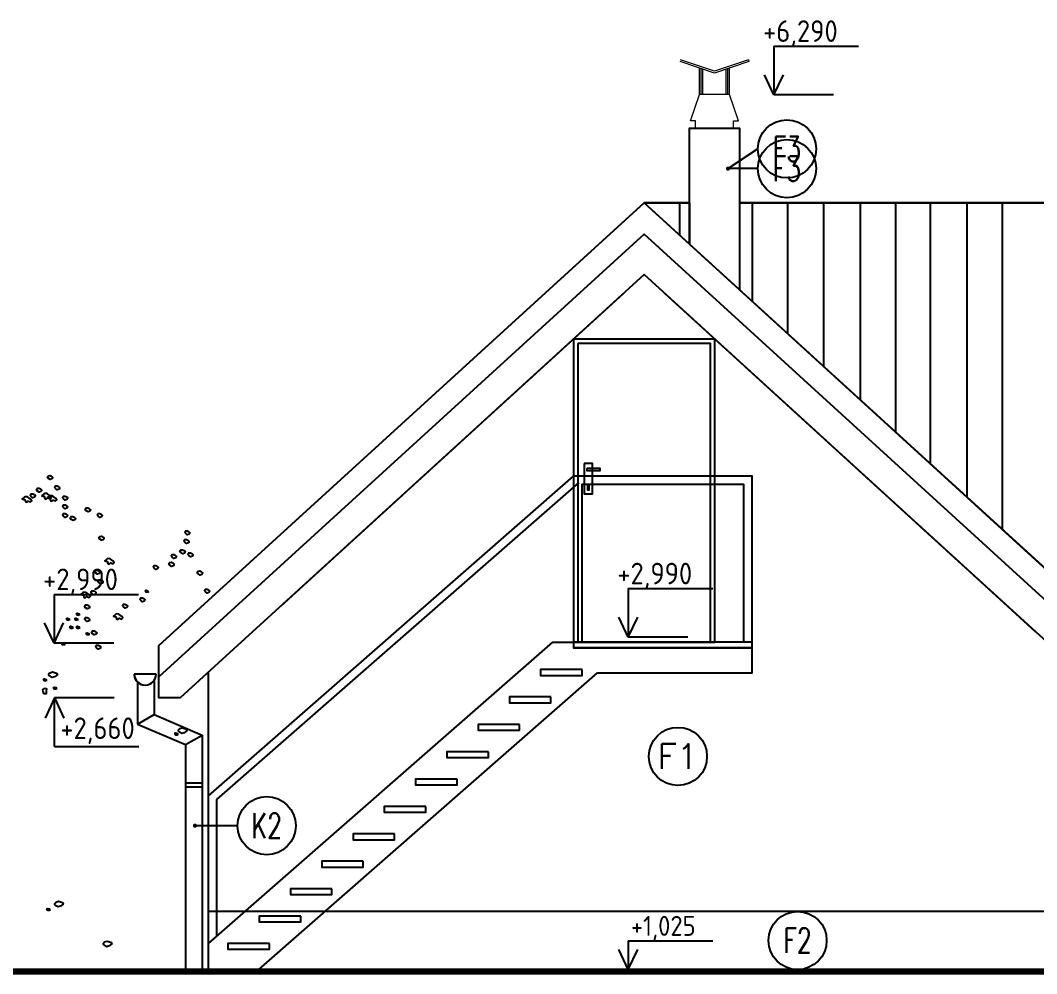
# Model space of a CAD drawing. Header units: millimetres. Extents: x 462666 to 1244237, y 2328025 to 3795663.
# Drawn here: x 1069418 to 1075539, y 2749941 to 2755684 of the extents above; entities that cross this region are included whole.
import ezdxf
from ezdxf.enums import TextEntityAlignment as Align
from ezdxf.lldxf.tags import DXFTag

# ---------------------------------------------------------------- set-up
doc = ezdxf.new("R2010")
doc.units = ezdxf.units.MM
for name, color, linetype in [('arbre', 250, 'Continuous'), ('DRE_POH', 15, 'Continuous'), ('MUR-POH', 64, 'Continuous'), ('MUR_POH', 64, 'Continuous'), ('MUR_REZ', 3, 'Continuous'), ('MUR_ZAK', 64, 'DASHED'), ('NAB_ZAR', 14, 'Continuous'), ('PLE_REZ', 200, 'Continuous'), ('PLO_LIN', 6, 'Continuous'), ('TXT_50', 50, 'Continuous'), ('ZAK_DIM', 7, 'Continuous')]:
    doc.layers.add(name, color=color, linetype=linetype)
doc.layers.add('zariadenie_INTERIER_hr_0_15', color=8, linetype='Continuous', lineweight=15)
doc.styles.add('ISOCP.SHX', font='ISOCP.shx', dxfattribs={"height": 150})
doc.styles.add('SIMPLEX.SHX', font='SIMPLEX.SHX', dxfattribs={"width": 0.7})
tags = doc.linetypes.add('DASHED', pattern=[0.75, 0.5, -0.25]).pattern_tags.tags
tags[6:7] = [DXFTag(74, 4), DXFTag(75, 0), DXFTag(340, '0'), DXFTag(46, 1.0), DXFTag(50, 0.0), DXFTag(44, 0.0), DXFTag(45, 0.0)]
tags[4:5] = [DXFTag(74, 4), DXFTag(75, 0), DXFTag(340, '0'), DXFTag(46, 1.0), DXFTag(50, 0.0), DXFTag(44, 0.0), DXFTag(45, 0.0)]

# ---------------------------------------------------------------- blocks, each defined once
blk = doc.blocks.new('KOTA_V_REZ')
for p, q in [((0, 293), (0, 0)), ((0, 293), (508.9, 293)), ((0, 0), (-56.6, 121.3)), ((0, 0), (56.6, 121.3))]:
    blk.add_line(p, q)
at = {"color": 7, "style": 'ISOCP.SHX'}
blk.add_attdef('±0.000', text='', height=120, dxfattribs=at).set_placement((210.4, 383.7), align=Align.MIDDLE_CENTER)

msp = doc.modelspace()

# ---------------------------------------------------------------- linework, layer by layer
for p, q in [((1073079.6, 2750138.5), (1073079.6, 2749966.2)), ((1073079.6, 2750138.5), (1073588.5, 2750138.5)), ((1073079.6, 2749966.2), (1073023, 2750087.5)), ((1073079.6, 2749966.2), (1073136.2, 2750087.5))]:
    msp.add_line(p, q)
at = {"layer": 'arbre'}
for points in [[(1069608.3, 2752921.1), (1069597.5, 2752917.2), (1069587.3, 2752924.5), (1069581, 2752933.6), (1069587.3, 2752941), (1069596.9, 2752941.6), (1069604.9, 2752937.6), (1069611.1, 2752931.9), (1069611.7, 2752926.2)], [(1069541.8, 2752845.2), (1069531, 2752841.2), (1069520.8, 2752848.6), (1069514.5, 2752857.6), (1069520.8, 2752865), (1069530.4, 2752865.6), (1069538.4, 2752861.6), (1069544.6, 2752855.9), (1069545.2, 2752850.3)], [(1069651, 2752859.4), (1069640.2, 2752855.4), (1069630, 2752862.8), (1069623.8, 2752871.9), (1069630, 2752879.3), (1069639.7, 2752879.8), (1069647.6, 2752875.9), (1069653.9, 2752870.2), (1069654.5, 2752864.5)], [(1069478.5, 2752799.4), (1069461.5, 2752813), (1069445.6, 2752813.6), (1069438.7, 2752806.2), (1069429.7, 2752800.5), (1069444.4, 2752795.9), (1069448.4, 2752784.6), (1069456.4, 2752780.6), (1069465.4, 2752787.4), (1069479.1, 2752782.9), (1069487, 2752789.7)], [(1069503.8, 2752811.9), (1069493, 2752807.9), (1069482.8, 2752815.3), (1069476.5, 2752824.4), (1069482.8, 2752831.8), (1069492.4, 2752832.4), (1069500.4, 2752828.4), (1069506.6, 2752822.7), (1069507.2, 2752817)], [(1069596.1, 2752818.9), (1069579.1, 2752832.6), (1069563.2, 2752833.1), (1069556.4, 2752825.8), (1069547.3, 2752820.1), (1069562, 2752815.5), (1069566, 2752804.2), (1069574, 2752800.2), (1069583.1, 2752807), (1069596.7, 2752802.5), (1069604.6, 2752809.3)], [(1069628.8, 2752805.9), (1069611.7, 2752819.5), (1069595.8, 2752820.1), (1069589, 2752812.7), (1069579.9, 2752807), (1069594.7, 2752802.5), (1069598.7, 2752791.1), (1069606.6, 2752787.1), (1069615.7, 2752794), (1069629.4, 2752789.4), (1069637.3, 2752796.2)], [(1069698.5, 2752797.7), (1069687.8, 2752793.7), (1069677.5, 2752801.1), (1069671.3, 2752810.2), (1069677.5, 2752817.5), (1069687.2, 2752818.1), (1069695.1, 2752814.1), (1069701.4, 2752808.5), (1069702, 2752802.8)], [(1069698.5, 2752745.4), (1069687.8, 2752741.5), (1069677.5, 2752748.8), (1069671.3, 2752757.9), (1069677.5, 2752765.3), (1069687.2, 2752765.9), (1069695.1, 2752761.9), (1069701.4, 2752756.2), (1069702, 2752750.5)], [(1069836.3, 2752726.4), (1069825.5, 2752722.5), (1069815.3, 2752729.8), (1069809, 2752738.9), (1069815.3, 2752746.3), (1069825, 2752746.9), (1069832.9, 2752742.9), (1069839.2, 2752737.2), (1069839.7, 2752731.5)], [(1069698.5, 2752693.2), (1069687.8, 2752689.2), (1069677.5, 2752696.6), (1069671.3, 2752705.7), (1069677.5, 2752713.1), (1069687.2, 2752713.6), (1069695.1, 2752709.7), (1069701.4, 2752704), (1069702, 2752698.3)], [(1069746.1, 2752674.2), (1069735.3, 2752670.2), (1069725, 2752677.6), (1069718.8, 2752686.7), (1069725, 2752694.1), (1069734.7, 2752694.6), (1069742.6, 2752690.7), (1069748.9, 2752685), (1069749.5, 2752679.3)], [(1069907.6, 2752693.2), (1069896.8, 2752689.2), (1069886.6, 2752696.6), (1069880.3, 2752705.7), (1069886.6, 2752713.1), (1069896.2, 2752713.6), (1069904.2, 2752709.7), (1069910.4, 2752704), (1069911, 2752698.3)], [(1070434.9, 2752588.7), (1070424.1, 2752584.8), (1070413.9, 2752592.1), (1070407.6, 2752601.2), (1070413.9, 2752608.6), (1070423.5, 2752609.2), (1070431.5, 2752605.2), (1070437.7, 2752599.5), (1070438.3, 2752593.8)], [(1069917.1, 2752555.5), (1069906.3, 2752551.5), (1069896.1, 2752558.9), (1069889.8, 2752568), (1069896.1, 2752575.4), (1069905.7, 2752575.9), (1069913.7, 2752572), (1069919.9, 2752566.3), (1069920.5, 2752560.6)], [(1070430.1, 2752536.5), (1070419.3, 2752532.5), (1070409.1, 2752539.9), (1070402.9, 2752549), (1070409.1, 2752556.4), (1070418.8, 2752556.9), (1070426.7, 2752553), (1070433, 2752547.3), (1070433.5, 2752541.6)], [(1070406.4, 2752474.8), (1070395.6, 2752470.8), (1070385.4, 2752478.2), (1070379.1, 2752487.3), (1070385.4, 2752494.6), (1070395, 2752495.2), (1070403, 2752491.2), (1070409.2, 2752485.6), (1070409.8, 2752479.9)], [(1069975.1, 2752427.1), (1069958, 2752440.7), (1069942.1, 2752441.3), (1069935.3, 2752433.9), (1069926.2, 2752428.2), (1069941, 2752423.7), (1069945, 2752412.3), (1069952.9, 2752408.3), (1069962, 2752415.1), (1069975.7, 2752410.6), (1069983.6, 2752417.4)], [(1070354.1, 2752446.3), (1070343.3, 2752442.3), (1070333.1, 2752449.7), (1070326.9, 2752458.8), (1070333.1, 2752466.1), (1070342.8, 2752466.7), (1070350.7, 2752462.7), (1070357, 2752457.1), (1070357.5, 2752451.4)], [(1070453.9, 2752455.8), (1070443.1, 2752451.8), (1070432.9, 2752459.2), (1070426.6, 2752468.3), (1070432.9, 2752475.6), (1070442.5, 2752476.2), (1070450.5, 2752472.2), (1070456.7, 2752466.6), (1070457.3, 2752460.9)], [(1069893.3, 2752351.3), (1069882.5, 2752347.3), (1069872.3, 2752354.7), (1069866.1, 2752363.8), (1069872.3, 2752371.2), (1069882, 2752371.7), (1069889.9, 2752367.8), (1069896.2, 2752362.1), (1069896.7, 2752356.4)], [(1070244.9, 2752379.8), (1070234.1, 2752375.8), (1070223.8, 2752383.2), (1070217.6, 2752392.3), (1070223.8, 2752399.7), (1070233.5, 2752400.2), (1070241.5, 2752396.3), (1070247.7, 2752390.6), (1070248.3, 2752384.9)], [(1070339.9, 2752398.8), (1070329.1, 2752394.8), (1070318.9, 2752402.2), (1070312.6, 2752411.3), (1070318.9, 2752418.7), (1070328.5, 2752419.2), (1070336.5, 2752415.3), (1070342.7, 2752409.6), (1070343.3, 2752403.9)], [(1070510.9, 2752346.5), (1070500.1, 2752342.6), (1070489.9, 2752350), (1070483.6, 2752359), (1070489.9, 2752366.4), (1070499.5, 2752367), (1070507.5, 2752363), (1070513.7, 2752357.3), (1070514.3, 2752351.7)], [(1069912.3, 2752294.3), (1069901.5, 2752290.3), (1069891.3, 2752297.7), (1069885.1, 2752306.8), (1069891.3, 2752314.2), (1069901, 2752314.8), (1069908.9, 2752310.8), (1069915.2, 2752305.1), (1069915.7, 2752299.4)], [(1069831.3, 2752224.6), (1069814.3, 2752238.2), (1069798.4, 2752238.8), (1069791.6, 2752231.4), (1069782.5, 2752225.7), (1069797.3, 2752221.2), (1069801.2, 2752209.8), (1069809.2, 2752205.9), (1069818.3, 2752212.7), (1069831.9, 2752208.1), (1069839.9, 2752215)], [(1069869.6, 2752227.8), (1069858.8, 2752223.9), (1069848.5, 2752231.2), (1069842.3, 2752240.3), (1069848.5, 2752247.7), (1069858.2, 2752248.3), (1069866.2, 2752244.3), (1069872.4, 2752238.6), (1069873, 2752232.9)], [(1070186.9, 2752236.6), (1070176.7, 2752238.3), (1070171, 2752248.5), (1070176.7, 2752250.8), (1070186.3, 2752247.4)], [(1070553.6, 2752237.3), (1070542.9, 2752233.4), (1070532.6, 2752240.7), (1070526.4, 2752249.8), (1070532.6, 2752257.2), (1070542.3, 2752257.8), (1070550.2, 2752253.8), (1070556.5, 2752248.1), (1070557.1, 2752242.4)], [(1070164.1, 2752185.1), (1070153.3, 2752181.1), (1070143.1, 2752188.5), (1070136.8, 2752197.6), (1070143.1, 2752205), (1070152.7, 2752205.5), (1070160.7, 2752201.6), (1070166.9, 2752195.9), (1070167.5, 2752190.2)], [(1069831.6, 2752142.4), (1069820.8, 2752138.4), (1069810.5, 2752145.8), (1069804.3, 2752154.9), (1069810.5, 2752162.2), (1069820.2, 2752162.8), (1069828.2, 2752158.8), (1069834.4, 2752153.1), (1069835, 2752147.5)], [(1070059.6, 2752147.1), (1070048.8, 2752143.1), (1070038.6, 2752150.5), (1070032.3, 2752159.6), (1070038.6, 2752167), (1070048.2, 2752167.6), (1070056.2, 2752163.6), (1070062.4, 2752157.9), (1070063, 2752152.2)], [(1069712.5, 2752068.7), (1069702.3, 2752070.4), (1069696.6, 2752080.6), (1069702.3, 2752082.9), (1069711.9, 2752079.5)], [(1069761.9, 2752068.7), (1069751.7, 2752070.4), (1069746, 2752080.6), (1069751.7, 2752082.9), (1069761.4, 2752079.5)], [(1069771.8, 2752098.3), (1069761.6, 2752100), (1069755.9, 2752110.2), (1069761.6, 2752112.5), (1069771.2, 2752109.1)], [(1069831.6, 2752066.4), (1069820.8, 2752062.4), (1069810.5, 2752069.8), (1069804.3, 2752078.9), (1069810.5, 2752086.3), (1069820.2, 2752086.8), (1069828.2, 2752082.9), (1069834.4, 2752077.2), (1069835, 2752071.5)], [(1070027.4, 2752094), (1070010.3, 2752107.6), (1069994.4, 2752108.2), (1069987.6, 2752100.8), (1069978.5, 2752095.1), (1069993.3, 2752090.6), (1069997.2, 2752079.2), (1070005.2, 2752075.2), (1070014.3, 2752082.1), (1070027.9, 2752077.5), (1070035.9, 2752084.3)], [(1069732.3, 2752019.3), (1069722, 2752021), (1069716.4, 2752031.2), (1069722, 2752033.5), (1069731.7, 2752030.1)], [(1069771.8, 2752019.3), (1069761.6, 2752021), (1069755.9, 2752031.2), (1069761.6, 2752033.5), (1069771.2, 2752030.1)], [(1069831.1, 2751979.8), (1069820.9, 2751981.5), (1069815.2, 2751991.7), (1069820.9, 2751994), (1069830.5, 2751990.5)], [(1069874.3, 2751985.7), (1069863.5, 2751981.7), (1069853.3, 2751989.1), (1069847, 2751998.1), (1069853.3, 2752005.5), (1069863, 2752006.1), (1069870.9, 2752002.1), (1069877.2, 2751996.4), (1069877.7, 2751990.8)], [(1069682.9, 2751920.5), (1069672.6, 2751922.2), (1069667, 2751932.4), (1069672.6, 2751934.7), (1069682.3, 2751931.3)], [(1069898.1, 2751900.2), (1069887.3, 2751896.2), (1069877, 2751903.6), (1069870.8, 2751912.7), (1069877, 2751920.1), (1069886.7, 2751920.6), (1069894.7, 2751916.6), (1069900.9, 2751911), (1069901.5, 2751905.3)], [(1069624.3, 2751729.6), (1069610.1, 2751725.1), (1069597, 2751732.5), (1069590.2, 2751738.7), (1069590.2, 2751746.7), (1069597.6, 2751754.1), (1069612.3, 2751759.2), (1069635.6, 2751751.8), (1069641.3, 2751741.6)], [(1069574.1, 2751703.2), (1069563.9, 2751704.9), (1069558.2, 2751715.1), (1069563.9, 2751717.3), (1069573.6, 2751713.9)], [(1069575.6, 2751626.9), (1069575.6, 2751642.2), (1069577.3, 2751655.8), (1069565.4, 2751659.2), (1069551.7, 2751650.7), (1069553.4, 2751638.8), (1069560.2, 2751628.6)], [(1069633.4, 2751653.8), (1069623.2, 2751655.5), (1069617.5, 2751665.7), (1069623.2, 2751668), (1069632.9, 2751664.5)], [(1070364.8, 2751377.1), (1070354.6, 2751378.9), (1070348.9, 2751389.1), (1070354.6, 2751391.3), (1070364.2, 2751387.9)], [(1070404.3, 2751392.9), (1070390.1, 2751388.4), (1070377, 2751395.8), (1070370.2, 2751402), (1070370.2, 2751410), (1070377.6, 2751417.4), (1070392.3, 2751422.5), (1070415.6, 2751415.1), (1070421.3, 2751404.9)], [(1069659.7, 2750347.4), (1069645.5, 2750342.9), (1069632.4, 2750350.3), (1069625.6, 2750356.5), (1069625.6, 2750364.5), (1069633, 2750371.9), (1069647.8, 2750377), (1069671.1, 2750369.6), (1069676.8, 2750359.4)], [(1069593.9, 2750320.1), (1069583.7, 2750321.8), (1069578, 2750332), (1069583.7, 2750334.3), (1069593.3, 2750330.9)], [(1069952.2, 2750108.2), (1069938, 2750103.7), (1069924.9, 2750111.1), (1069918.1, 2750117.3), (1069918.1, 2750125.3), (1069925.5, 2750132.6), (1069940.3, 2750137.8), (1069963.6, 2750130.4), (1069969.3, 2750120.1)]]:
    msp.add_lwpolyline(points, close=True, dxfattribs=at)
at = {"layer": 'DRE_POH', "ltscale": 0.3}
for points in [[(1070551.6, 2750122.5), (1070551.6, 2751012.2), (1072750, 2752938.1)], [(1073825, 2751938.1), (1073825, 2752938.1), (1072750, 2752938.1), (1072750, 2751938.1)], [(1070601.6, 2750166.3), (1070601.6, 2750989.6), (1072782.9, 2752900.5)], [(1073775, 2751938.1), (1073775, 2752888.1), (1072800, 2752888.1), (1072800, 2751938.1)], [(1070551.6, 2750122.5), (1072624.1, 2751938.1), (1072750, 2751938.1)], [(1073825, 2751938.1), (1072750, 2751938.1), (1072750, 2751903.1), (1073825, 2751903.1), (1073825, 2751938.1)], [(1072894.6, 2751753.1), (1073825, 2751753.1), (1073825, 2751903.1), (1072750, 2751903.1)], [(1070854.9, 2749966.2), (1072894.6, 2751753.1)]]:
    msp.add_lwpolyline(points, dxfattribs=at)
at = {"layer": 'MUR-POH', "color": 1, "flags": 128}
msp.add_lwpolyline([(1073448.4, 2754335.6), (1073448.4, 2755035.1), (1073748.4, 2755035.1), (1073748.4, 2754061.9)], dxfattribs=at)
at = {"layer": 'MUR-POH', "color": 252}
for points in [[(1073387.9, 2754585.1), (1073387.9, 2754390.8)], [(1073825.2, 2754585.1), (1073825.2, 2753991.8)], [(1074038.5, 2754585.1), (1074038.5, 2753797.3)], [(1074254.5, 2754585.1), (1074254.5, 2753600.1)], [(1074475.7, 2754585.1), (1074475.7, 2753398.3)], [(1074689, 2754585.1), (1074689, 2753203.7)], [(1074897.5, 2754585.1), (1074897.5, 2753013.5)], [(1075118.7, 2754585.1), (1075118.7, 2752811.7)], [(1075332, 2754585.1), (1075332, 2752617.1)], [(1070551.6, 2750318.1), (1075782, 2750318.1)]]:
    msp.add_lwpolyline(points, dxfattribs=at)
at = {"layer": 'MUR_POH', "color": 3}
msp.add_arc((1070169.6, 2751745.6), 66.4, 184.07157, 359.62365, dxfattribs=at)
at = {"layer": 'MUR_REZ'}
for p, q in [((1073448.4, 2754585.1), (1073448.4, 2755035.1)), ((1073448.4, 2755035.1), (1073748.4, 2755035.1)), ((1073748.4, 2755035.1), (1073748.4, 2754585.1)), ((1073175, 2754585.1), (1073448.4, 2754585.1)), ((1073748.4, 2754585.1), (1078698.3, 2754585.1)), ((1070551.6, 2749966.2), (1070551.6, 2751758.4))]:
    msp.add_line(p, q, dxfattribs=at)
at = {"layer": 'MUR_REZ', "flags": 128}
for points in [[(1073175, 2754151.9), (1070930.9, 2752104.5), (1070380, 2751601.9), (1070251.6, 2751601.9), (1070251.6, 2751917.9), (1073175, 2754585.1), (1076082, 2751932.8), (1076082, 2751601.9), (1075969.9, 2751601.9), (1073175, 2754151.9)], [(1081531.3, 2749966.2), (1066363.5, 2749966.2)], [(1081531.3, 2749961.2), (1066363.5, 2749961.2)], [(1081531.3, 2749956.2), (1066363.5, 2749956.2)], [(1081531.3, 2749951.2), (1066363.5, 2749951.2)], [(1081531.3, 2749946.2), (1066363.5, 2749946.2)], [(1081531.3, 2749941.2), (1066363.5, 2749941.2)]]:
    msp.add_lwpolyline(points, dxfattribs=at)
at = {"layer": 'MUR_ZAK', "ltscale": 175, "flags": 128}
for points in [[(1072801.6, 2751773.1), (1072551.6, 2751773.1), (1072551.6, 2751738.1), (1072801.6, 2751738.1), (1072801.6, 2751773.1)], [(1072613.3, 2751608.1), (1072363.3, 2751608.1), (1072363.3, 2751573.1), (1072613.3, 2751573.1), (1072613.3, 2751608.1)], [(1072424.9, 2751443.1), (1072174.9, 2751443.1), (1072174.9, 2751408.1), (1072424.9, 2751408.1), (1072424.9, 2751443.1)], [(1072236.6, 2751278.1), (1071986.6, 2751278.1), (1071986.6, 2751243.1), (1072236.6, 2751243.1), (1072236.6, 2751278.1)], [(1072048.3, 2751113.1), (1071798.3, 2751113.1), (1071798.3, 2751078.1), (1072048.3, 2751078.1), (1072048.3, 2751113.1)], [(1071859.9, 2750948.1), (1071609.9, 2750948.1), (1071609.9, 2750913.1), (1071859.9, 2750913.1), (1071859.9, 2750948.1)], [(1071671.6, 2750783.1), (1071421.6, 2750783.1), (1071421.6, 2750748.1), (1071671.6, 2750748.1), (1071671.6, 2750783.1)], [(1071483.2, 2750618.1), (1071233.2, 2750618.1), (1071233.2, 2750583.1), (1071483.2, 2750583.1), (1071483.2, 2750618.1)], [(1071294.9, 2750453.1), (1071044.9, 2750453.1), (1071044.9, 2750418.1), (1071294.9, 2750418.1), (1071294.9, 2750453.1)], [(1071106.5, 2750288.1), (1070856.5, 2750288.1), (1070856.5, 2750253.1), (1071106.5, 2750253.1), (1071106.5, 2750288.1)], [(1070918.2, 2750123.1), (1070668.2, 2750123.1), (1070668.2, 2750088.1), (1070918.2, 2750088.1), (1070918.2, 2750123.1)]]:
    msp.add_lwpolyline(points, dxfattribs=at)
at = {"layer": 'NAB_ZAR', "flags": 128}
for points in [[(1072813.9, 2753013.8), (1072813.9, 2752831.6), (1072864.3, 2752831.6), (1072864.3, 2753013.8)], [(1072829.8, 2752983.8), (1072829.8, 2752971.4), (1072909.1, 2752971.4), (1072909.1, 2752983.8)], [(1072833, 2752886.1), (1072833, 2752855.4), (1072844.5, 2752855.4), (1072844.5, 2752886.1)]]:
    msp.add_lwpolyline(points, close=True, dxfattribs=at)
at = {"layer": 'PLE_REZ', "linetype": 'Continuous'}
for p, q in [((1070123.2, 2751698.2), (1070123.2, 2751444.2)), ((1070223.2, 2751706.4), (1070223.2, 2751501.9)), ((1070123.2, 2751444.2), (1070223.2, 2751501.9)), ((1070223.2, 2751501.9), (1070513.5, 2751378.6)), ((1070123.2, 2751444.2), (1070413.5, 2751320.9)), ((1070413.5, 2751320.9), (1070513.5, 2751378.6)), ((1070413.5, 2751320.9), (1070413.5, 2749966.2)), ((1070513.5, 2751378.6), (1070513.5, 2749966.2)), ((1070413.5, 2751090.9), (1070513.5, 2751090.9)), ((1070413.5, 2751065.9), (1070513.5, 2751065.9))]:
    msp.add_line(p, q, dxfattribs=at)
at = {"layer": 'PLE_REZ', "linetype": 'Continuous', "flags": 128}
msp.add_lwpolyline([(1070236, 2751745.2), (1070103.4, 2751745.2)], dxfattribs=at)
at = {"layer": 'PLE_REZ', "linetype": 'Continuous'}
for centre, radius, start, end in [((1070169.6, 2751745.6), 66.4, 184.07157, 359.62365), ((1070169.7, 2751745.6), 66.3, 180.30687, 359.69313)]:
    msp.add_arc(centre, radius, start, end, dxfattribs=at)
at = {"layer": 'PLO_LIN', "color": 252}
for p, q in [((1073175, 2754585.1), (1070251.6, 2751917.9)), ((1076082, 2751932.8), (1073175, 2754585.1)), ((1075365.7, 2752153.1), (1073299.6, 2754038.1))]:
    msp.add_line(p, q, dxfattribs=at)
for points in [[(1073448.4, 2754585.1), (1073175, 2754585.1)], [(1073448.4, 2754585.1), (1073175, 2754585.1)], [(1073448.4, 2754585.1), (1073175, 2754585.1)], [(1073448.4, 2754585.1), (1073175, 2754585.1)], [(1076226.7, 2751601.9), (1078698.3, 2751601.9), (1078698.3, 2754585.1), (1073748.4, 2754585.1)], [(1076226.7, 2751601.9), (1078698.3, 2751601.9), (1078698.3, 2754585.1), (1073748.4, 2754585.1)], [(1076226.7, 2751601.9), (1078698.3, 2751601.9), (1078698.3, 2754585.1), (1073748.4, 2754585.1)], [(1076226.7, 2751601.9), (1078698.3, 2751601.9), (1078698.3, 2754585.1), (1073748.4, 2754585.1)], [(1076082, 2751743.3), (1073175, 2754395.6), (1070251.6, 2751728.4)], [(1073050.3, 2754038.1), (1070984.2, 2752153.1)], [(1075365.7, 2752153.1), (1073299.6, 2754038.1)], [(1075365.7, 2752153.1), (1075530.1, 2752003.1)]]:
    msp.add_lwpolyline(points, dxfattribs=at)
at = {"layer": 'PLO_LIN', "color": 1}
for points in [[(1073448.4, 2754585.1), (1073448.4, 2754335.6)], [(1073748.4, 2754585.1), (1073748.4, 2754061.9)]]:
    msp.add_lwpolyline(points, dxfattribs=at)
at = {"layer": 'PLO_LIN', "color": 252}
for points in [[(1072750, 2753763.1), (1072750, 2751938.1), (1073600, 2751938.1), (1073600, 2753763.1)], [(1072775, 2753738.1), (1072775, 2751938.1), (1073575, 2751938.1), (1073575, 2753738.1)]]:
    msp.add_lwpolyline(points, close=True, dxfattribs=at)
at = {"layer": 'TXT_50', "color": 252}
for p, q in [((1073859.7, 2754909.3), (1073680, 2754790.9)), ((1073679.9, 2754790.4), (1073679.9, 2754790.4)), ((1073680, 2754790.6), (1073680, 2754790.6)), ((1073859.6, 2754790.4), (1073680, 2754790.6)), ((1070469.5, 2750832.7), (1070469.5, 2750832.7))]:
    msp.add_line(p, q, dxfattribs=at)
at = {"layer": 'TXT_50', "color": 252, "const_width": 12.3, "flags": 128}
for points in [[(1073673.5, 2754790.4, 1), (1073686.3, 2754790.4, 1)], [(1073673.6, 2754790.6, 1), (1073686.3, 2754790.6, 1)], [(1070463.1, 2750832.7, 1), (1070475.9, 2750832.7, 1)]]:
    msp.add_lwpolyline(points, format="xyb", close=True, dxfattribs=at)
at = {"layer": 'TXT_50', "color": 252, "flags": 128}
msp.add_lwpolyline([(1070726.6, 2750832.7), (1070469.5, 2750832.7)], dxfattribs=at)
at = {"layer": 'TXT_50', "color": 252}
for centre in [(1074034.9, 2754909.3), (1074034.8, 2754790.4), (1073378.3, 2751249.8), (1070901.8, 2750832.7), (1074099, 2750141)]:
    msp.add_circle(centre, 175.2, dxfattribs=at)
at = {"layer": 'ZAK_DIM'}
for p, q in [((1074316.1, 2755235.1), (1073956.7, 2755235.1)), ((1069980.3, 2751932.8), (1069621, 2751932.8)), ((1073439, 2751967.8), (1073079.6, 2751967.8)), ((1069982.9, 2751601.9), (1069623.5, 2751601.9)), ((1069982.9, 2751601.9), (1069623.5, 2751601.9)), ((1073439, 2749966.2), (1073079.6, 2749966.2))]:
    msp.add_line(p, q, dxfattribs=at)
at = {"layer": 'zariadenie_INTERIER_hr_0_15'}
for points in [[(1073805.9, 2755435.4), (1073598.4, 2755366.2), (1073390.9, 2755435.4)], [(1073802.7, 2755444.8), (1073598.4, 2755376.7), (1073394, 2755444.8)], [(1073802.7, 2755444.8), (1073805.9, 2755435.4)], [(1073508, 2755237.1), (1073508, 2755396.3)], [(1073518, 2755237.1), (1073518, 2755393)], [(1073528, 2755237.1), (1073528, 2755389.6)], [(1073668.7, 2755237.1), (1073668.7, 2755389.6)], [(1073678.7, 2755237.1), (1073678.7, 2755393)], [(1073688.7, 2755237.1), (1073688.7, 2755396.3)], [(1073484.2, 2755035.1), (1073484.2, 2755078.1), (1073453.7, 2755078.1), (1073508, 2755237.1)], [(1073484.2, 2755035.1), (1073484.2, 2755078.1), (1073453.7, 2755078.1), (1073508, 2755237.1)], [(1073688.7, 2755237.1), (1073508, 2755237.1)], [(1073688.7, 2755237.1), (1073508, 2755237.1)], [(1073712.6, 2755035.1), (1073712.6, 2755078.1), (1073743.1, 2755078.1), (1073688.7, 2755237.1)], [(1073712.6, 2755035.1), (1073712.6, 2755078.1), (1073743.1, 2755078.1), (1073688.7, 2755237.1)]]:
    msp.add_lwpolyline(points, dxfattribs=at)

# ---------------------------------------------------------------- block references
at = {"layer": 'ZAK_DIM'}
ref = msp.add_blockref('KOTA_V_REZ', (1073956.7, 2755235.1), dxfattribs=at)
ref.add_attrib('±0.000', '+6,290', dxfattribs={"height": 130, "style": 'ISOCP.SHX'}).set_placement((1074116, 2755618.8), align=Align.MIDDLE_CENTER)
ref = msp.add_blockref('KOTA_V_REZ', (1069621, 2751932.8), dxfattribs=at)
ref.add_attrib('±0.000', '+2,990', dxfattribs={"height": 130, "style": 'ISOCP.SHX'}).set_placement((1069780.3, 2752316.5), align=Align.MIDDLE_CENTER)
ref = msp.add_blockref('KOTA_V_REZ', (1073079.6, 2751967.8), dxfattribs=at)
ref.add_attrib('±0.000', '+2,990', dxfattribs={"height": 130, "style": 'ISOCP.SHX'}).set_placement((1073238.9, 2752351.5), align=Align.MIDDLE_CENTER)
ref = msp.add_blockref('KOTA_V_REZ', (1069623.5, 2751601.9), dxfattribs=dict(at, xscale=-1, rotation=180))
ref.add_attrib('±0.000', '+2,660', dxfattribs={"height": 130, "style": 'ISOCP.SHX'}).set_placement((1069882.9, 2751419.7), align=Align.MIDDLE_CENTER)

# ---------------------------------------------------------------- texts
at = {"color": 7, "style": 'ISOCP.SHX'}
msp.add_attdef('+1,025', text='±X.XXX', height=120, dxfattribs=at).set_placement((1073290, 2750229.1), align=Align.MIDDLE_CENTER)
at = {"layer": 'TXT_50', "color": 252, "style": 'SIMPLEX.SHX', "width": 0.7}
for s, p in [('F3', (1074034.9, 2754909.3)), ('F3', (1074034.8, 2754790.4)), ('K2', (1070901.8, 2750832.7)), ('F2', (1074099, 2750141))]:
    msp.add_text(s, height=150, dxfattribs=at).set_placement(p, align=Align.MIDDLE_CENTER)
at = {"layer": 'TXT_50', "color": 252, "style": 'SIMPLEX.SHX'}
msp.add_text('F1', height=150, dxfattribs=at).set_placement((1073378.3, 2751249.8), align=Align.MIDDLE_CENTER)

doc.saveas('drawing.dxf')
